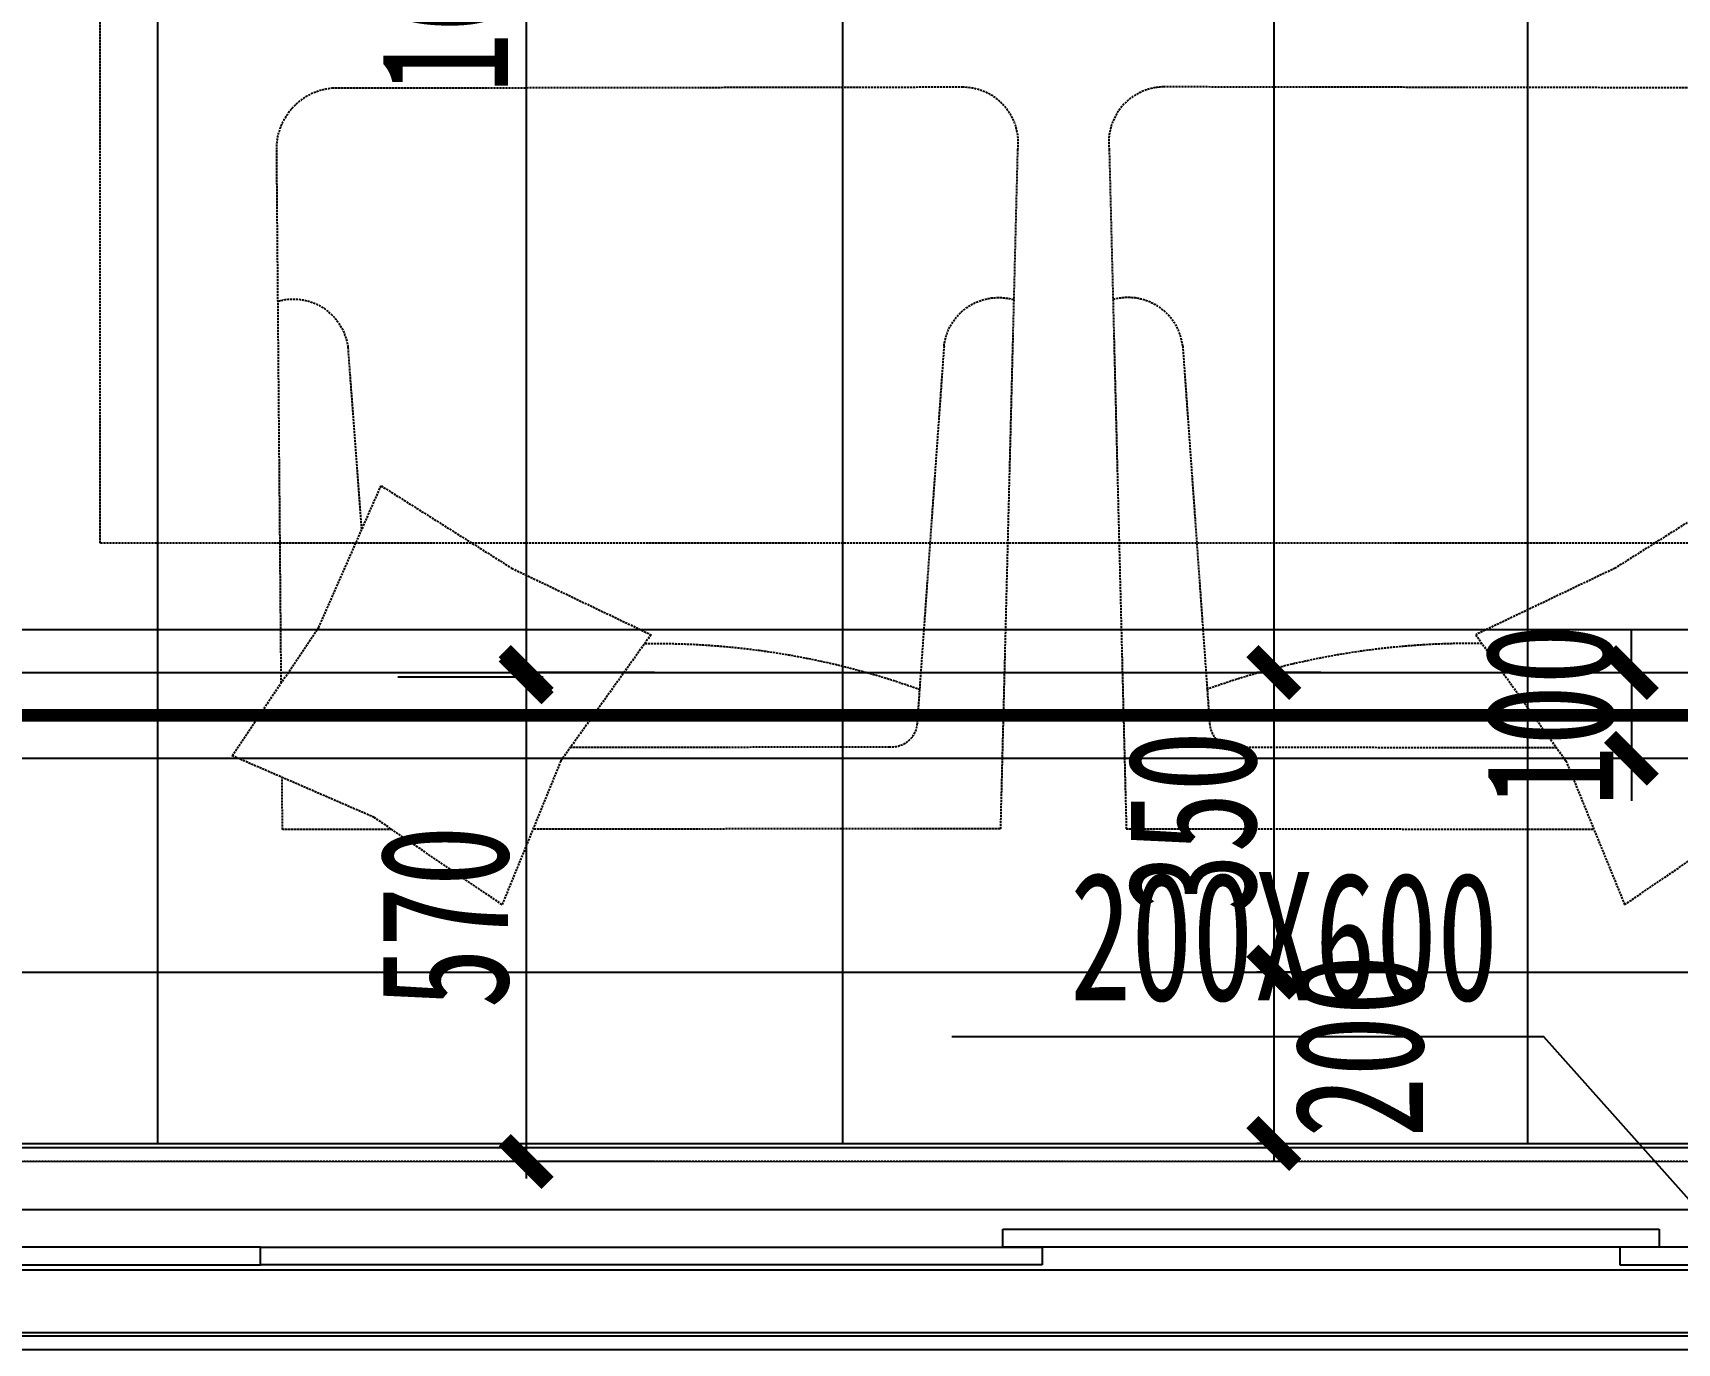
# Model space of a CAD drawing. Extents: x -255202 to 66368, y -6372500 to 603.
# Drawn here: x -31694 to -29774, y -3265299 to -3263769 of the extents above; entities that cross this region are included whole.
import ezdxf

# ---------------------------------------------------------------- set-up
doc = ezdxf.new("R2010")
doc.units = 0
doc.header["$LTSCALE"] = 10
doc.header["$MEASUREMENT"] = 0
for name, pattern in [('CONTINOUS', [0]), ('DASH', [0.35, 0.25, -0.1]), ('DOTE', [2.4200000000000004, 2, -0.2, 0.02, -0.2]), ('HIDDEN', [0.375, 0.25, -0.125])]:
    doc.linetypes.add(name, pattern=pattern)
doc.layers.add('6-L13六联排模板图3.450$0$G2-楼板开洞baojian', color=201, linetype='Continuous', lineweight=18)
for name, color, linetype in [('A-门', 251, 'Continuous'), ('D-地面材料', 250, 'Continuous'), ('DIM-插座定位', 146, 'Continuous'), ('DIM-灯具定位', 149, 'Continuous'), ('G-BEAM', 4, 'DASH'), ('G-BEAM_CON', 4, 'Continuous'), ('J-平面活动家具', 33, 'HIDDEN'), ('T-天花造型', 45, 'Continuous'), ('T-灯具、灯带', 13, 'Continuous'), ('W-文字', 67, 'Continuous'), ('墙体定位图', 7, 'Continuous'), ('天花布置图', 7, 'Continuous')]:
    doc.layers.add(name, color=color, linetype=linetype)
doc.styles.add('arch', font='romans.shx', dxfattribs={"width": 0.75})
doc.styles.add('样式222', font='', dxfattribs={"width": 0.7})
doc.styles.add('细黑体', font='', dxfattribs={"width": 0.7})
doc.styles.get('样式222').set_extended_font_data('STXihei')
doc.styles.get('细黑体').set_extended_font_data('STXihei')
doc.dimstyles.new('DK-50', dxfattribs={"dimscale": 50, "dimtxt": 3, "dimasz": 1, "dimexe": 0.4, "dimexo": 0.4, "dimgap": 0.4, "dimtad": 1, "dimtoh": 1, "dimdec": 0, "dimrnd": 5, "dimdsep": 46, "dimtxsty": '样式222', "dimblk": 'ARCHTICK', "dimcen": 3, "dimdle": 0.4, "dimclrd": 149, "dimclre": 149, "dimclrt": 149, "dimadec": 0, "dimazin": 0, "dimtfac": 1, "dimtdec": 0, "dimtix": 1, "dimtmove": 2, "dimatfit": 3, "dimldrblk": 'ARCHTICK', "dimfxl": 3, "dimfxlon": 1, "dimtvp": 1, "dimtolj": 1, "dimtzin": 0, "dimarcsym": 0})
doc.dimstyles.new('TC-DIM', dxfattribs={"dimscale": 0, "dimtxt": 2.5, "dimasz": 1.199999999999999, "dimexe": 1.199999999999999, "dimexo": 0, "dimgap": 0.5, "dimtad": 1, "dimdec": 0, "dimlfac": -1, "dimzin": 9, "dimdsep": 46, "dimtxsty": 'arch', "dimblk1": 'ARCHTICK', "dimblk2": 'ARCHTICK', "dimsah": 1, "dimcen": 2, "dimdle": 1.199999999999999, "dimclrd": 67, "dimclre": 67, "dimclrt": 67, "dimadec": 0, "dimazin": 0, "dimtfac": 1, "dimtdec": 0, "dimtmove": 0, "dimatfit": 3, "dimldrblk": 'ARCHTICK', "dimfxl": 8, "dimtolj": 1, "dimtzin": 0, "dimarcsym": 0})

# ---------------------------------------------------------------- blocks, each defined once
blk = doc.blocks.new('_ArchTick')
at = {"color": 0, "linetype": 'ByBlock', "const_width": 0.4}
blk.add_lwpolyline([(-0.5, -0.5), (0.5, 0.5)], dxfattribs=at)
blk = doc.blocks.new('*D143')
at = {"layer": 'Defpoints', "color": 0, "linetype": 'ByBlock', "transparency": 16777216}
for p in [(-31479.62035858466, -3262873.643102677), (-31479.62035876987, -3264521.150201252), (-31117.67811519923, -3264521.150201252)]:
    blk.add_point(p, dxfattribs=at)
at = {"layer": 'DIM-灯具定位', "color": 149, "linetype": 'ByBlock', "lineweight": -2, "transparency": 16777216}
for p, q in [((-31117.67811519923, -3262853.643102677), (-31117.67811519923, -3264541.150201252)), ((-31267.67811519923, -3262873.643102677), (-31097.67811519923, -3262873.643102677)), ((-31267.67811519923, -3264521.150201252), (-31097.67811519923, -3264521.150201252))]:
    blk.add_line(p, q, dxfattribs=at)
at = {"layer": 'DIM-灯具定位', "color": 149, "linetype": 'ByBlock', "lineweight": -2, "transparency": 16777216, "xscale": 50, "yscale": 50, "zscale": 50}
for p, rotation in [((-31117.67811519923, -3262873.643102677), 90), ((-31117.67811519923, -3264521.150201252), 270)]:
    blk.add_blockref('_ArchTick', p, dxfattribs=dict(at, rotation=rotation))
at = {"layer": 'DIM-灯具定位', "color": 149, "linetype": 'ByBlock', "transparency": 16777216, "insert": (-31212.67811520015, -3263697.396651964), "char_height": 150, "attachment_point": 5, "rotation": 90, "style": '样式222'}
blk.add_mtext('\\A1;1650', dxfattribs=at)
blk = doc.blocks.new('z')
at = {"color": 67}
blk.add_line((0, 0), (-1, -1.0232e-12), dxfattribs=at)
blk.add_lwpolyline([(-0.9721317900081466, 0.9738270482438895, 0.2987999999999999, 0.1743, 0), (0, 0, 0.1743, 0.2987999999999999, 0), (-0.9721317900131572, -0.9738270482552128, 0.2987999999999999, 0.2987999999999999, 0)], format="xyseb", dxfattribs=at)
blk = doc.blocks.new('*D394')
at = {"layer": 'Defpoints', "color": 0, "transparency": 16777216}
for p in [(-30662.29811780278, -3264516.150200641), (-31117.67811519923, -3265087.02167083), (-30890.62639009554, -3265087.02167083)]:
    blk.add_point(p, dxfattribs=at)
at = {"layer": 'DIM-灯具定位', "color": 149, "lineweight": -2, "transparency": 16777216}
for p, q in [((-31117.67811519923, -3264496.150200641), (-31117.67811519923, -3265107.02167083)), ((-30967.67811519923, -3264516.150200641), (-31137.67811519923, -3264516.150200641)), ((-30967.67811519923, -3265087.02167083), (-31137.67811519923, -3265087.02167083))]:
    blk.add_line(p, q, dxfattribs=at)
at = {"layer": 'DIM-灯具定位', "color": 149, "lineweight": -2, "transparency": 16777216, "xscale": 50, "yscale": 50, "zscale": 50}
for p, rotation in [((-31117.67811519923, -3264516.150200641), 90), ((-31117.67811519923, -3265087.02167083), 270)]:
    blk.add_blockref('_ArchTick', p, dxfattribs=dict(at, rotation=rotation))
at = {"layer": 'DIM-灯具定位', "color": 149, "transparency": 16777216, "insert": (-31212.67811520015, -3264801.585935735), "char_height": 150, "attachment_point": 5, "rotation": 90, "style": '样式222'}
blk.add_mtext('\\A1;570', dxfattribs=at)
blk = doc.blocks.new('A$C75781827')
at = {"layer": 'J-平面活动家具', "linetype": 'DASH'}
for p, q in [((881.6526483860798, 917.0756641677581), (88.73337996937335, 897.0944553613663)), ((88.73337996937335, 897.0944553613663), (88.1020807758905, 351.1812030873261)), ((88.73337996937335, 897.0944553613663), (88.73337996937335, 897.0944553613663)), ((953.4805251406506, 116.2086318926886), (954.7360480977222, 852.6157329929993)), ((652.1553096692078, 831.2462951713242), (211.5162050165236, 799.8006495102309)), ((183.930371447932, 767.6262419740669), (183.4163732775487, 394.888574436307)), ((87.91144161811098, 186.3268144656904), (87.76398043660447, 58.81039447337389)), ((650.5994213651866, 135.1341616553254), (437.2587222629227, 151.0902943965048)), ((87.76398043660447, 58.81039447337389), (148.5877586700954, 58.29050637595356)), ((258.8457288215868, 57.34808208048344), (881.6585049936548, 52.02462209947407))]:
    blk.add_line(p, q, dxfattribs=at)
blk.add_lwpolyline([(315.2085163160227, 489.1144592757337), (167.7829794711433, 383.7113499795087), (-0.002454700879752636, 315.2120620785281), (101.8820722089149, 165.8453176999465), (173.8999424967915, 0.001091061625629663), (323.687512868084, 101.1228397018276), (489.110913513694, 173.9034882597625), (392.8796361624263, 326.3891394673847), (315.2085163160227, 489.1144592757337)], dxfattribs=at)
for centre, major_axis, ratio, start_param, end_param in [((644.7986550871283, 894.860465999227), (61.2485446392822, 18.69488922713037), 0.999999999135658, 4.531274479975946, 6.2685535701187), ((889.8649046551436, 852.7263337546028), (62.01068083493332, 19.05132402626644), 0.9999999991295795, -0.2997782768832238, 1.399656747535205), ((213.6380079244263, 770.0684141279198), (28.5402006103423, 8.600280172064807), 0.9999999991191406, 1.349354337441982, 2.930930166978193), ((-609.4457891900092, 494.2905214400962), (875.1853671296046, 265.2006819516319), 1, -0.3079060150364781, 0.05144774345169816), ((643.0258946963586, 71.5454457430169), (61.32747221437486, 18.43432275599525), 0.9999999991231313, -0.5770225496885847, 1.16025654047011), ((882.2704317346215, 123.6163634420373), (68.42504249373297, 21.0657411635758), 0.999999999117752, 4.405184185549921, 5.880874148707239)]:
    blk.add_ellipse(centre, major_axis=major_axis, ratio=ratio, start_param=start_param, end_param=end_param, dxfattribs=at)
blk = doc.blocks.new('3641203')
at = {"color": 8, "linetype": 'Continuous'}
for p, q in [((-40759.82831184587, -3265166.188338106), (-40759.82831184587, -3265187.021671439)), ((-39993.16164518199, -3265166.188338106), (-40759.82831184587, -3265166.188338106)), ((-39993.16164518199, -3265187.021671439), (-39993.16164518199, -3265166.188338106)), ((-41626.49497851393, -3265207.855004773), (-41626.49497851393, -3265187.021671439)), ((-41626.49497851393, -3265187.021671439), (-40713.82831184905, -3265187.021671439)), ((-40759.82831184587, -3265187.021671439), (-39993.16164518199, -3265187.021671439)), ((-40713.82831184905, -3265187.021671439), (-40713.82831184905, -3265207.855004773)), ((-40039.16164517881, -3265187.021671439), (-40039.16164517881, -3265207.855004773)), ((-39126.49497851393, -3265187.021671439), (-40039.16164517881, -3265187.021671439)), ((-39126.49497851393, -3265207.855004773), (-39126.49497851393, -3265187.021671439)), ((-40713.82831184905, -3265207.855004773), (-41626.49497851393, -3265207.855004773)), ((-40039.16164517881, -3265207.855004773), (-39126.49497851393, -3265207.855004773))]:
    blk.add_line(p, q, dxfattribs=at)
blk = doc.blocks.new('*D733')
at = {"layer": 'Defpoints', "color": 0, "transparency": 16777216}
for p in [(-33927.86452636284, 233.1712997541763), (-28927.86452636302, 0), (-33927.86452636303, -3265087.021671439)]:
    blk.add_point(p, dxfattribs=at)
at = {"layer": '墙体定位图', "color": 149, "lineweight": -2, "transparency": 16777216}
for p, q in [((-33927.86452636284, 83.17129975417629), (-33927.86452636284, 253.1712997541763)), ((-28927.86452636302, 83.17129975417629), (-28927.86452636302, 253.1712997541763)), ((-28907.86452636302, 233.1712997541763), (-33947.86452636284, 233.1712997541763))]:
    blk.add_line(p, q, dxfattribs=at)
at = {"layer": '墙体定位图', "color": 149, "lineweight": -2, "transparency": 16777216, "xscale": 50, "yscale": 50, "zscale": 50, "rotation": 180}
blk.add_blockref('_ArchTick', (-33927.86452636284, 233.1712997541763), dxfattribs=at)
at = {"layer": '墙体定位图', "color": 149, "lineweight": -2, "transparency": 16777216, "xscale": 50, "yscale": 50, "zscale": 50}
blk.add_blockref('_ArchTick', (-28927.86452636302, 233.1712997541763), dxfattribs=at)
at = {"layer": '墙体定位图', "color": 149, "transparency": 16777216, "insert": (-31427.86452636293, 328.1712997541763), "char_height": 150, "attachment_point": 5, "style": '样式222'}
blk.add_mtext('\\A1;5000', dxfattribs=at)
blk = doc.blocks.new('*D844')
at = {"layer": 'Defpoints', "color": 0, "transparency": 16777216}
for p in [(-30366.42537827952, -3261246.136003469), (-30292.7969648714, -3264516.150200686), (-30244.64532577842, -3264516.150200686)]:
    blk.add_point(p, dxfattribs=at)
at = {"layer": '天花布置图', "color": 149, "lineweight": -2, "transparency": 16777216}
for p, q in [((-30244.64532577842, -3261226.136003469), (-30244.64532577842, -3264536.150200686)), ((-30346.42537827952, -3261246.136003469), (-30224.64532577842, -3261246.136003469)), ((-30272.7969648714, -3264516.150200686), (-30224.64532577842, -3264516.150200686))]:
    blk.add_line(p, q, dxfattribs=at)
at = {"layer": '天花布置图', "color": 149, "lineweight": -2, "transparency": 16777216, "xscale": 50, "yscale": 50, "zscale": 50}
for p, rotation in [((-30244.64532577842, -3261246.136003469), 90), ((-30244.64532577842, -3264516.150200686), 270)]:
    blk.add_blockref('_ArchTick', p, dxfattribs=dict(at, rotation=rotation))
at = {"layer": '天花布置图', "color": 149, "transparency": 16777216, "insert": (-30339.64532577934, -3262881.143102077), "char_height": 150, "attachment_point": 5, "rotation": 90, "style": '样式222'}
blk.add_mtext('\\A1;3270', dxfattribs=at)
blk = doc.blocks.new('*D845')
at = {"layer": 'Defpoints', "color": 0, "transparency": 16777216}
for p in [(-30169.64532577835, -3264516.150200749), (-30244.64532577842, -3264866.136999958), (-30169.64532577835, -3264866.136999958)]:
    blk.add_point(p, dxfattribs=at)
at = {"layer": '天花布置图', "color": 149, "lineweight": -2, "transparency": 16777216}
for p, q in [((-30244.64532577842, -3264496.150200749), (-30244.64532577842, -3264886.136999958)), ((-30189.64532577835, -3264516.150200749), (-30264.64532577842, -3264516.150200749)), ((-30189.64532577835, -3264866.136999958), (-30264.64532577842, -3264866.136999958))]:
    blk.add_line(p, q, dxfattribs=at)
at = {"layer": '天花布置图', "color": 149, "lineweight": -2, "transparency": 16777216, "xscale": 50, "yscale": 50, "zscale": 50}
for p, rotation in [((-30244.64532577842, -3264516.150200749), 90), ((-30244.64532577842, -3264866.136999958), 270)]:
    blk.add_blockref('_ArchTick', p, dxfattribs=dict(at, rotation=rotation))
at = {"layer": '天花布置图', "color": 149, "transparency": 16777216, "insert": (-30339.64532577934, -3264691.143600352), "char_height": 150, "attachment_point": 5, "rotation": 90, "style": '样式222'}
blk.add_mtext('\\A1;350', dxfattribs=at)
blk = doc.blocks.new('*D846')
at = {"layer": 'Defpoints', "color": 0, "transparency": 16777216}
for p in [(-30169.64532577835, -3264866.136999958), (-30244.64532577842, -3265066.137000387), (-30220.69590312832, -3265066.137000387)]:
    blk.add_point(p, dxfattribs=at)
at = {"layer": '天花布置图', "color": 149, "lineweight": -2, "transparency": 16777216}
for p, q in [((-30244.64532577842, -3264846.136999958), (-30244.64532577842, -3265086.137000387)), ((-30189.64532577835, -3264866.136999958), (-30264.64532577842, -3264866.136999958)), ((-30240.69590312832, -3265066.137000387), (-30264.64532577842, -3265066.137000387))]:
    blk.add_line(p, q, dxfattribs=at)
at = {"layer": '天花布置图', "color": 149, "lineweight": -2, "transparency": 16777216, "xscale": 50, "yscale": 50, "zscale": 50}
for p, rotation in [((-30244.64532577842, -3264866.136999958), 90), ((-30244.64532577842, -3265066.137000387), 270)]:
    blk.add_blockref('_ArchTick', p, dxfattribs=dict(at, rotation=rotation))
at = {"layer": '天花布置图', "color": 149, "transparency": 16777216, "insert": (-30144.32765914703, -3264952.302438799), "char_height": 150, "attachment_point": 5, "rotation": 90, "style": '样式222'}
blk.add_mtext('\\A1;200', dxfattribs=at)
blk = doc.blocks.new('*D971')
at = {"layer": 'Defpoints', "color": 0, "transparency": 16777216}
for p in [(-30000.06688571424, -3264516.15020079), (-30000.0668856643, -3264616.15020079), (-29827.15543122407, -3264616.15020079)]:
    blk.add_point(p, dxfattribs=at)
at = {"layer": '天花布置图', "color": 149, "lineweight": -2, "transparency": 16777216}
for p, q in [((-29827.15543122407, -3264516.15020079), (-29827.15543122407, -3264466.15020079)), ((-29977.15543122407, -3264516.15020079), (-29807.15543122407, -3264516.15020079)), ((-29827.15543122407, -3264516.15020079), (-29827.15543122407, -3264616.15020079)), ((-29977.15543122407, -3264616.15020079), (-29807.15543122407, -3264616.15020079)), ((-29827.15543122407, -3264616.15020079), (-29827.15543122407, -3264666.15020079))]:
    blk.add_line(p, q, dxfattribs=at)
at = {"layer": '天花布置图', "color": 149, "lineweight": -2, "transparency": 16777216, "xscale": 50, "yscale": 50, "zscale": 50}
for p, rotation in [((-29827.15543122407, -3264516.15020079), 270), ((-29827.15543122407, -3264616.15020079), 90)]:
    blk.add_blockref('_ArchTick', p, dxfattribs=dict(at, rotation=rotation))
at = {"layer": '天花布置图', "color": 149, "transparency": 16777216, "insert": (-29922.15543122499, -3264566.150200789), "char_height": 150, "attachment_point": 5, "rotation": 90, "style": '样式222'}
blk.add_mtext('\\A1;100', dxfattribs=at)
blk = doc.blocks.new('*D1119')
at = {"layer": 'Defpoints', "color": 0, "transparency": 16777216}
for p in [(-33927.86452636284, 409.9956853883341), (-28927.86452636302, 0), (-33927.86452636303, -3265087.021671439)]:
    blk.add_point(p, dxfattribs=at)
at = {"layer": '墙体定位图', "color": 149, "lineweight": -2, "transparency": 16777216}
for p, q in [((-33927.86452636284, 259.9956853883341), (-33927.86452636284, 429.9956853883341)), ((-28927.86452636302, 259.9956853883341), (-28927.86452636302, 429.9956853883341)), ((-28907.86452636302, 409.9956853883341), (-33947.86452636284, 409.9956853883341))]:
    blk.add_line(p, q, dxfattribs=at)
at = {"layer": '墙体定位图', "color": 149, "lineweight": -2, "transparency": 16777216, "xscale": 50, "yscale": 50, "zscale": 50, "rotation": 180}
blk.add_blockref('_ArchTick', (-33927.86452636284, 409.9956853883341), dxfattribs=at)
at = {"layer": '墙体定位图', "color": 149, "lineweight": -2, "transparency": 16777216, "xscale": 50, "yscale": 50, "zscale": 50}
blk.add_blockref('_ArchTick', (-28927.86452636302, 409.9956853883341), dxfattribs=at)
at = {"layer": '墙体定位图', "color": 149, "transparency": 16777216, "insert": (-31427.86452636293, 504.9956853883341), "char_height": 150, "attachment_point": 5, "style": '样式222'}
blk.add_mtext('\\A1;5000', dxfattribs=at)
blk = doc.blocks.new('fddfd')
at = {"layer": '6-L13六联排模板图3.450$0$G2-楼板开洞baojian'}
blk.add_lwpolyline([(134024.0073555179, 1930.399284367915), (128024.0489473103, 1930.399284367915), (128024.0489473103, -2259.601692194119), (134024.0073555179, -2259.601692194119)], close=True, dxfattribs=at)
at = {"layer": 'G-BEAM'}
for p, q in [((132274.0469941853, -2259.601692194585), (128224.0482964177, -2259.601692194585)), ((133724.0469941853, -2259.601692194585), (132274.0469941853, -2259.601692194585)), ((132274.0469941853, -2459.601692194585), (128224.0482964177, -2459.601692194585))]:
    blk.add_line(p, q, dxfattribs=at)
at = {"layer": 'G-BEAM_CON', "linetype": 'Continuous'}
blk.add_line((133724.0469941853, -2459.601692194585), (132274.0469941853, -2459.601692194585), dxfattribs=at)
at = {"layer": 'W-文字', "style": '细黑体', "width": 0.7}
blk.add_text('200X600', height=150, dxfattribs=at).set_placement((132069.1789049348, -2071.555690808222))
at = {"layer": 'W-文字'}
blk.add_leader([(132874.8856177165, -2397.372590666637), (132622.2364281612, -2113.894889085554), (131931.1293400424, -2113.894889085554)], dimstyle='TC-DIM', override={"dimscale": 49.99999999999999, "dimtad": 0, "dimldrblk": 'z'}, dxfattribs=at)

msp = doc.modelspace()

# ---------------------------------------------------------------- linework, layer by layer
at = {"layer": 'A-门', "linetype": 'ByBlock'}
for p, q in [((-28927.86452636095, -3265071.136998249), (-33927.86452661725, -3265071.137000388)), ((-28927.86452636302, -3265287.021671439), (-33927.86452636621, -3265287.021674077))]:
    msp.add_line(p, q, dxfattribs=at)
at = {"layer": 'D-地面材料'}
for p, q in [((-31547.86481502153, -3265066.137000722), (-31547.86481502153, -3257311.137116118)), ((-30747.86481502153, -3265066.137000722), (-30747.86481502153, -3257311.137116118)), ((-29947.86481502153, -3265066.137000722), (-29947.86481502153, -3257311.137116118)), ((-29147.86481502153, -3264566.137000722), (-33947.86486495163, -3264566.137000722)), ((-31547.86481502153, -3265066.136999282), (-31547.86481502153, -3264666.137000722)), ((-30747.86481502153, -3265066.13699891), (-30747.86481502153, -3264666.137000722)), ((-29947.86481502153, -3265066.136998537), (-29947.86481502153, -3264666.137000722))]:
    msp.add_line(p, q, dxfattribs=at)
at = {"layer": 'D-地面材料', "color": 149}
for points in [[(-29147.73166989506, -3264566.137000722), (-33947.73171982517, -3264566.137000722), (-33947.73171982517, -3261366.136916304), (-32447.73172155906, -3261366.136916304), (-32447.73172155906, -3261366.136916304), (-31247.73161481893, -3261366.136874199), (-31247.73161551412, -3261366.13686701), (-29147.73172313067, -3261366.13709286)], [(-29247.73166989506, -3264466.137000722), (-33847.73171982517, -3264466.137000722), (-33847.73171982517, -3261466.136916304), (-32347.73172313067, -3261466.136916304), (-32347.73172313067, -3261466.13691304), (-31191.89392187267, -3261466.136872376), (-29247.73172313067, -3261466.137083249)], [(-28927.86452636302, -3265307.021671439), (-33927.8645264903, -3265307.021671439), (-33927.8645264903, -3265066.137000388), (-28927.86452636302, -3265066.137000388)], [(-28927.86452636302, -3265214.083864704), (-33927.8645264903, -3265214.083864704), (-33927.8645264903, -3265143.190135491), (-28927.86452636302, -3265143.190135491)]]:
    msp.add_lwpolyline(points, close=True, dxfattribs=at)
at = {"layer": 'J-平面活动家具', "linetype": 'DASH'}
msp.add_lwpolyline([(-29725.77732170414, -3264365.011458669), (-31615.19520024714, -3264365.011458669), (-31615.19520024714, -3261023.781467676), (-30454.2846651602, -3261023.781467676)], dxfattribs=at)
at = {"layer": 'T-天花造型'}
msp.add_line((-34508.00154488729, -3264866.136999956), (-28528.00153060266, -3264866.136999956), dxfattribs=at)
at = {"layer": 'T-天花造型', "elevation": -9.817399413935687e-10}
for points in [[(-29297.86520383183, -3261131.136002934), (-33757.86454080052, -3261131.136005161), (-33757.86454080058, -3264616.150202415), (-29297.8652038319, -3264616.150200188)], [(-29397.86520383183, -3261231.136002934), (-33657.86454080052, -3261231.136005161), (-33657.86454080058, -3264516.150202415), (-29397.8652038319, -3264516.150200188)]]:
    msp.add_lwpolyline(points, close=True, dxfattribs=at)
at = {"layer": 'T-天花造型', "linetype": 'ByBlock'}
msp.add_lwpolyline([(-28927.86452636095, -3265291.137000869), (-33927.8645264903, -3265291.137000869), (-33927.8645264903, -3265066.137000385), (-28927.86452636302, -3265066.137000385)], close=True, dxfattribs=at)
at = {"layer": 'T-灯具、灯带', "linetype": 'DOTE', "ltscale": 0.3, "const_width": 15, "elevation": -9.817399413935687e-10}
msp.add_lwpolyline([(-29347.86520383183, -3261181.136002934), (-33707.86454080052, -3261181.136005161), (-33707.86454080058, -3264566.150202415), (-29347.8652038319, -3264566.150200188)], close=True, dxfattribs=at)

# ---------------------------------------------------------------- block references
at = {"color": 1, "xscale": -1}
for p in [(-73054.35950487902, 0), (-70554.35950487695, 0)]:
    msp.add_blockref('3641203', p, dxfattribs=at)
at = {"layer": 'DIM-插座定位', "extrusion": (0, 0, -1), "xscale": -1, "zscale": -1, "rotation": 270}
msp.add_blockref('A$C75781827', (29519.82555758147, -3264787.217984195), dxfattribs=at)
at = {"layer": 'G-BEAM_CON', "linetype": 'CONTINOUS'}
msp.add_blockref('fddfd', (-162551.7783754219, -3262827.414462796), dxfattribs=at)
at = {"layer": 'J-平面活动家具', "linetype": 'DASH', "extrusion": (0, 0, -1), "zscale": -1, "rotation": 90.00000000000001}
msp.add_blockref('A$C75781827', (31461.04027052067, -3264787.217984195), dxfattribs=at)

# ---------------------------------------------------------------- dimensions: what is measured, and where the dimension line sits
at = {"layer": 'DIM-灯具定位', "linetype": 'ByBlock'}
dim = msp.add_aligned_dim(p1=(-31479.62035858465, -3262873.643102675), p2=(-31479.62035876985, -3264521.15020125), distance=361.942243570622, dimstyle='DK-50', dxfattribs=at)
dim.commit()
dim.dimension.update_dxf_attribs({"geometry": '*D143', "text_midpoint": (-31212.67811520015, -3263697.396651964)})
at = {"layer": 'DIM-灯具定位'}
dim = msp.add_linear_dim(base=(-31117.67811519923, -3265087.02167083), p1=(-30662.29811780277, -3264516.150200639), p2=(-30890.62639009552, -3265087.021670828), angle=89.9999999933299, dimstyle='DK-50', dxfattribs=at)
dim.commit()
dim.dimension.update_dxf_attribs({"geometry": '*D394', "text_midpoint": (-31212.67811520015, -3264801.585935735)})
at = {"layer": '墙体定位图', "color": 2}
dim = msp.add_linear_dim(base=(-33927.86452636284, 409.9956853883341), p1=(-28927.86452636302, 0), p2=(-33927.86452636303, -3265087.021671439), angle=7.016709298534877e-15, dimstyle='DK-50', dxfattribs=at)
dim.commit()
dim.dimension.update_dxf_attribs({"geometry": '*D1119', "text_midpoint": (-31427.86452636293, 504.9956853883341)})
at = {"layer": '墙体定位图', "color": 1}
dim = msp.add_linear_dim(base=(-33927.86452636284, 233.1712997541763), p1=(-28927.86452636302, 0), p2=(-33927.86452636303, -3265087.021671439), angle=180, dimstyle='DK-50', dxfattribs=at)
dim.commit()
dim.dimension.update_dxf_attribs({"geometry": '*D733', "text_midpoint": (-31427.86452636293, 328.1712997541763)})
at = {"layer": '天花布置图', "color": 1}
for base, p1, p2, picture, middle in [((-30244.64532577842, -3264516.150200686), (-30366.4253782795, -3261246.136003467), (-30292.79696487139, -3264516.150200685), '*D844', (-30339.64532577934, -3262881.143102077)), ((-29827.15543122407, -3264616.15020079), (-30000.06688571423, -3264516.150200788), (-30000.06688566429, -3264616.150200788), '*D971', (-29922.15543122499, -3264566.150200789)), ((-30244.64532577842, -3264866.136999958), (-30169.64532577834, -3264516.150200747), (-30169.64532577834, -3264866.136999956), '*D845', (-30339.64532577934, -3264691.143600352))]:
    dim = msp.add_linear_dim(base=base, p1=p1, p2=p2, angle=90, dimstyle='DK-50', dxfattribs=at)
    dim.commit()
    dim.dimension.update_dxf_attribs({"geometry": picture, "text_midpoint": middle})
dim = msp.add_linear_dim(base=(-30244.64532577842, -3265066.137000387), p1=(-30169.64532577834, -3264866.136999956), p2=(-30220.6959031283, -3265066.137000385), angle=90, dimstyle='DK-50', dxfattribs=at)
dim.commit()
dim.dimension.update_dxf_attribs({"geometry": '*D846', "text_midpoint": (-30144.32765914703, -3264952.302438799), "dimtype": 160})

doc.saveas('drawing.dxf')
